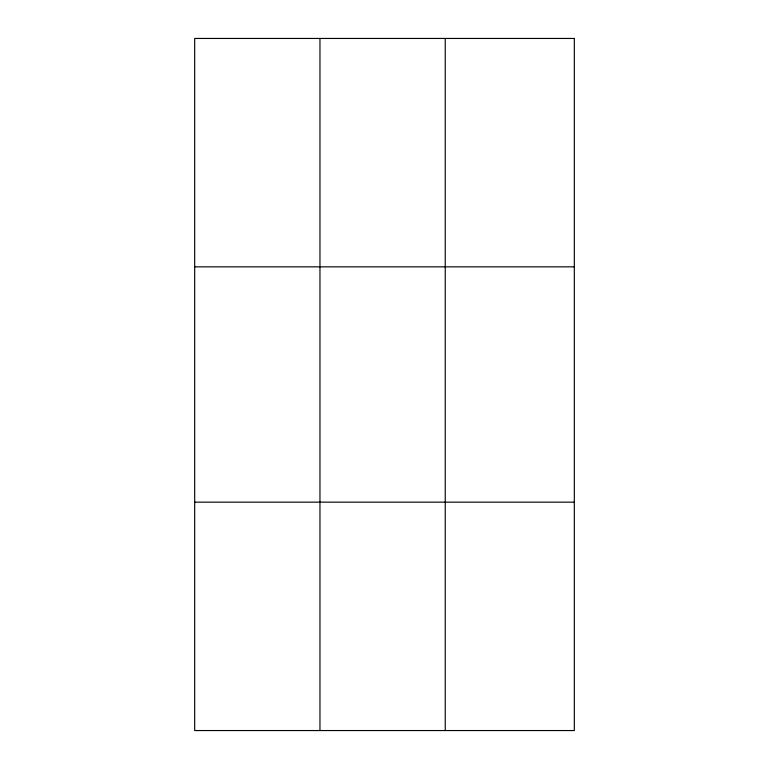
<?xml version="1.0" encoding="UTF-8"?>
<svg xmlns="http://www.w3.org/2000/svg" width="769" height="769" viewBox="0 0 769 769"><rect width="100%" height="100%" fill="white"/><g stroke="black" fill="none" stroke-linecap="round" stroke-linejoin="round"><path stroke-width="1.15" d="M319.962 38.45L319.962 730.55M445.241 38.45L445.241 730.55M194.682 266.843L574.318 266.843M194.682 502.157L574.318 502.157M574.318 38.45L574.318 730.55L194.682 730.55L194.682 38.45L574.318 38.45"/></g></svg>
